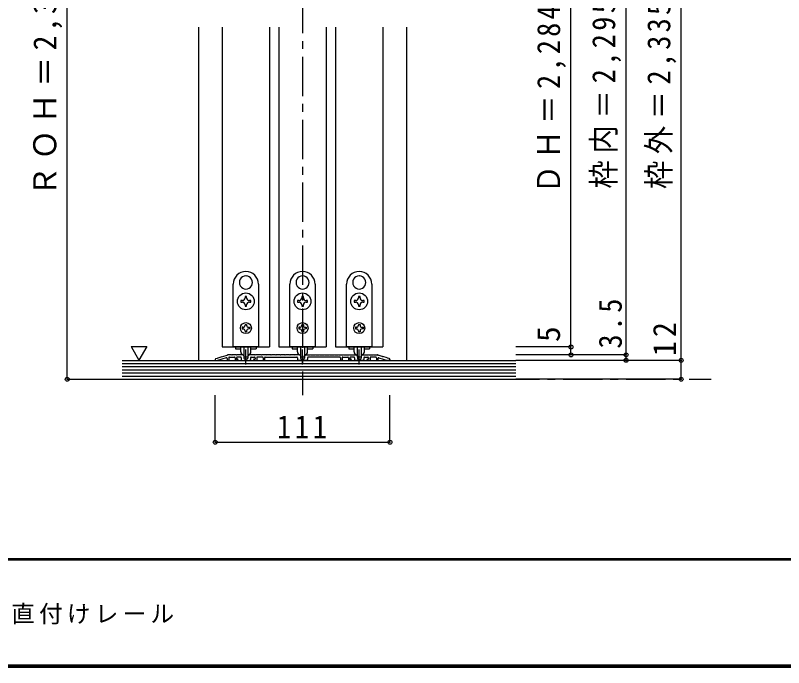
# Model space of a CAD drawing. Units: millimetres at full size, sheet at 1:5; details may follow other scales. Extents: x -973 to 977, y -718 to 696.
# Drawn here: x -491.3 to -3.3, y -700.8 to -286.2 of the extents above; entities that cross this region are included whole.
import ezdxf
from ezdxf.enums import TextEntityAlignment as Align

# ---------------------------------------------------------------- set-up
doc = ezdxf.new("R2010")
doc.units = ezdxf.units.MM
doc.header["$LTSCALE"] = 5
doc.header["$PDMODE"] = 32
doc.header["$PDSIZE"] = 2.5
for name, pattern in [('CHAIN1', [8, 5, -1, 1, -1]), ('DASHED1', [1.8, 1.2, -0.6]), ('DASHED2', [3, 2, -1])]:
    doc.linetypes.add(name, pattern=pattern)
for name, color, linetype in [('0-0_補助線', 3, 'Continuous'), ('0-1_通り芯', 4, 'CHAIN1'), ('0-3_仕上げ', 2, 'Continuous'), ('0-4_枠', 3, 'Continuous'), ('0-6_扉', 6, 'Continuous'), ('0-A_文字', 7, 'Continuous'), ('0-B_寸法', 7, 'Continuous'), ('0-C_ハッチ', 4, 'DASHED1'), ('F-1_枠', 6, 'Continuous'), ('F-A_文字', 7, 'Continuous')]:
    doc.layers.add(name, color=color, linetype=linetype)
doc.styles.add('ＭＳ ゴシック', font='')
doc.styles.get('ＭＳ ゴシック').set_extended_font_data('MS Gothic')

# ---------------------------------------------------------------- blocks, each defined once
blk = doc.blocks.new('2')
at = {"layer": '0-0_補助線'}
for p, q in [((-89.458, -0.859), (-84.968, 0.527)), ((-84.792, 0.351), (-84.968, 0.527)), ((-84.792, 0.351), (-84.458, 0.684)), ((-84.458, 0.684), (-79.968, 2.07)), ((-79.792, 1.894), (-79.968, 2.07)), ((-79.792, 1.894), (-79.458, 2.227)), ((-79.458, 2.227), (-79, 2.369)), ((-75.125, 2.369), (-79, 2.369)), ((-77.5, 0.036), (-72.167, 0.036)), ((-74.792, 2.036), (-75.125, 2.369)), ((-74.792, 2.036), (-74.458, 2.369)), ((-70.125, 2.369), (-74.458, 2.369)), ((-69.792, 2.036), (-70.125, 2.369)), ((-69.792, 2.036), (-69.458, 2.369)), ((-63.443, 2.369), (-69.458, 2.369)), ((-65.583, 0.036), (-69.167, 0.036)), ((-62.25, 1.68), (-63.443, 2.369)), ((-62, 1.247), (-62, -1.298)), ((-58, 1.247), (-58, -1.298)), ((-57.75, 1.68), (-56.557, 2.369)), ((-50.542, 2.369), (-56.557, 2.369)), ((-54.417, 0.036), (-50.833, 0.036)), ((-50.208, 2.036), (-50.542, 2.369)), ((-50.208, 2.036), (-49.875, 2.369)), ((-43.667, 2.369), (-49.875, 2.369)), ((-42.5, 0.036), (-47.833, 0.036)), ((-43.333, 2.036), (-43.667, 2.369)), ((-43.333, 2.036), (-43, 2.369)), ((-38.667, 2.369), (-43, 2.369)), ((-39.5, 0.036), (-6.083, 0.036)), ((-38.333, 2.036), (-38.667, 2.369)), ((-38.333, 2.036), (-38, 2.369)), ((-33.667, 2.369), (-38, 2.369)), ((-33.333, 2.036), (-33.667, 2.369)), ((-33.333, 2.036), (-33, 2.369)), ((-28.667, 2.369), (-33, 2.369)), ((-28.333, 2.036), (-28.667, 2.369)), ((-28.333, 2.036), (-28, 2.369)), ((-23.667, 2.369), (-28, 2.369)), ((-23.333, 2.036), (-23.667, 2.369)), ((-23.333, 2.036), (-23, 2.369)), ((-18.667, 2.369), (-23, 2.369)), ((-18.333, 2.036), (-18.667, 2.369)), ((-18.333, 2.036), (-18, 2.369)), ((-13.667, 2.369), (-18, 2.369)), ((-13.333, 2.036), (-13.667, 2.369)), ((-13.333, 2.036), (-13, 2.369)), ((-8.667, 2.369), (-13, 2.369)), ((-8.333, 2.036), (-8.667, 2.369)), ((-8.333, 2.036), (-8, 2.369)), ((-3.443, 2.369), (-8, 2.369)), ((-2.25, 1.68), (-3.443, 2.369)), ((-2, 1.247), (-2, -1.298)), ((2, 1.247), (2, -1.298)), ((2.25, 1.68), (3.443, 2.369)), ((3.443, 2.369), (8, 2.369)), ((39.5, 0.036), (6.083, 0.036)), ((8.333, 2.036), (8, 2.369)), ((8.333, 2.036), (8.667, 2.369)), ((8.667, 2.369), (13, 2.369)), ((13.333, 2.036), (13, 2.369)), ((13.333, 2.036), (13.667, 2.369)), ((13.667, 2.369), (18, 2.369)), ((18.333, 2.036), (18, 2.369)), ((18.333, 2.036), (18.667, 2.369)), ((18.667, 2.369), (23, 2.369)), ((23.333, 2.036), (23, 2.369)), ((23.333, 2.036), (23.667, 2.369)), ((23.667, 2.369), (28, 2.369)), ((28.333, 2.036), (28, 2.369)), ((28.333, 2.036), (28.667, 2.369)), ((28.667, 2.369), (33, 2.369)), ((33.333, 2.036), (33, 2.369)), ((33.333, 2.036), (33.667, 2.369)), ((33.667, 2.369), (38, 2.369)), ((38.333, 2.036), (38, 2.369)), ((38.333, 2.036), (38.667, 2.369)), ((38.667, 2.369), (43, 2.369)), ((42.5, 0.036), (47.833, 0.036)), ((43.333, 2.036), (43, 2.369)), ((43.333, 2.036), (43.667, 2.369)), ((43.667, 2.369), (49.875, 2.369)), ((50.208, 2.036), (49.875, 2.369)), ((50.208, 2.036), (50.542, 2.369)), ((50.542, 2.369), (56.557, 2.369)), ((54.417, 0.036), (50.833, 0.036)), ((57.75, 1.68), (56.557, 2.369)), ((58, 1.247), (58, -1.298)), ((62, 1.247), (62, -1.298)), ((62.25, 1.68), (63.443, 2.369)), ((63.443, 2.369), (69.458, 2.369)), ((65.583, 0.036), (69.167, 0.036)), ((69.792, 2.036), (69.458, 2.369)), ((69.792, 2.036), (70.125, 2.369)), ((70.125, 2.369), (74.458, 2.369)), ((77.5, 0.036), (72.167, 0.036)), ((74.792, 2.036), (74.458, 2.369)), ((74.792, 2.036), (75.125, 2.369)), ((75.125, 2.369), (79, 2.369)), ((79.458, 2.227), (79, 2.369)), ((79.792, 1.894), (79.458, 2.227)), ((79.792, 1.894), (79.968, 2.07)), ((84.458, 0.684), (79.968, 2.07)), ((84.792, 0.351), (84.458, 0.684)), ((84.792, 0.351), (84.968, 0.527)), ((89.458, -0.859), (84.968, 0.527)), ((-92.5, -2.659), (-92.5, -3.464)), ((-92.5, -3.464), (-90, -3.464)), ((-91.677, -1.544), (-89.968, -1.016)), ((-80.912, -0.66), (-90, -3.464)), ((-89.792, -1.192), (-89.968, -1.016)), ((-89.792, -1.192), (-89.458, -0.859)), ((-79.833, -1.456), (-79.833, -3.464)), ((-78.167, -3.464), (-79.833, -3.464)), ((-78.167, -0.631), (-78.167, -3.464)), ((-71.5, -0.631), (-71.5, -3.464)), ((-68.833, -3.464), (-71.5, -3.464)), ((-69.833, -0.631), (-69.833, -2.131)), ((-68.833, -2.131), (-69.833, -2.131)), ((-68.167, -2.798), (-68.167, -2.798)), ((-64.917, -0.631), (-64.917, -2.631)), ((-64.083, -3.464), (-55.917, -3.464)), ((-58.833, -2.131), (-61.167, -2.131)), ((-55.083, -0.631), (-55.083, -2.631)), ((-51.833, -2.798), (-51.833, -2.798)), ((-51.167, -2.131), (-50.167, -2.131)), ((-51.167, -3.464), (-48.5, -3.464)), ((-50.167, -0.631), (-50.167, -2.131)), ((-48.5, -0.631), (-48.5, -3.464)), ((-41.833, -0.631), (-41.833, -3.464)), ((-41.833, -3.464), (-40.167, -3.464)), ((-40.167, -0.631), (-40.167, -3.464)), ((-5.417, -0.631), (-5.417, -2.631)), ((4.583, -3.464), (-4.583, -3.464)), ((-1.167, -2.131), (1.167, -2.131)), ((5.417, -0.631), (5.417, -2.631)), ((40.167, -0.631), (40.167, -3.464)), ((41.833, -3.464), (40.167, -3.464)), ((41.833, -0.631), (41.833, -3.464)), ((48.5, -0.631), (48.5, -3.464)), ((51.167, -3.464), (48.5, -3.464)), ((50.167, -0.631), (50.167, -2.131)), ((51.167, -2.131), (50.167, -2.131)), ((51.833, -2.798), (51.833, -2.798)), ((55.083, -0.631), (55.083, -2.631)), ((64.083, -3.464), (55.917, -3.464)), ((58.833, -2.131), (61.167, -2.131)), ((64.917, -0.631), (64.917, -2.631)), ((68.167, -2.798), (68.167, -2.798)), ((68.833, -2.131), (69.833, -2.131)), ((68.833, -3.464), (71.5, -3.464)), ((69.833, -0.631), (69.833, -2.131)), ((71.5, -0.631), (71.5, -3.464)), ((78.167, -0.631), (78.167, -3.464)), ((78.167, -3.464), (79.833, -3.464)), ((79.833, -1.456), (79.833, -3.464)), ((80.912, -0.66), (90, -3.464)), ((89.792, -1.192), (89.458, -0.859)), ((89.792, -1.192), (89.968, -1.016)), ((91.677, -1.544), (89.968, -1.016)), ((92.5, -3.464), (90, -3.464)), ((92.5, -2.659), (92.5, -3.464))]:
    blk.add_line(p, q, dxfattribs=at)
at = {"layer": '0-0_補助線', "color": 7, "linetype": 'CHAIN1'}
for p, q in [((-60, -7.707), (-60, 7.962)), ((0, -7.707), (0, 7.962)), ((60, -7.707), (60, 7.962))]:
    blk.add_line(p, q, dxfattribs=at)
at = {"layer": '0-0_補助線'}
for centre, radius, start, end in [((-77.5, -0.631), 0.667, 90, 180), ((-72.167, -0.631), 0.667, 0, 90), ((-69.167, -0.631), 0.667, 90, 180), ((-65.583, -0.631), 0.667, 0, 90), ((-62.5, 1.247), 0.5, 0, 60), ((-57.5, 1.247), 0.5, 120, 180), ((-54.417, -0.631), 0.667, 90, 180), ((-50.833, -0.631), 0.667, 0, 90), ((-47.833, -0.631), 0.667, 90, 180), ((-42.5, -0.631), 0.667, 0, 90), ((-39.5, -0.631), 0.667, 90, 180), ((-6.083, -0.631), 0.667, 0, 90), ((-2.5, 1.247), 0.5, 0, 60), ((2.5, 1.247), 0.5, 120, 180), ((6.083, -0.631), 0.667, 90, 180), ((39.5, -0.631), 0.667, 0, 90), ((42.5, -0.631), 0.667, 90, 180), ((47.833, -0.631), 0.667, 0, 90), ((50.833, -0.631), 0.667, 90, 180), ((54.417, -0.631), 0.667, 0, 90), ((57.5, 1.247), 0.5, 0, 60), ((62.5, 1.247), 0.5, 120, 180), ((65.583, -0.631), 0.667, 90, 180), ((69.167, -0.631), 0.667, 0, 90), ((72.167, -0.631), 0.667, 90, 180), ((77.5, -0.631), 0.667, 0, 90), ((-91.333, -2.659), 1.167, 107.15242, 180), ((-80.667, -1.456), 0.833, 0, 107.15242), ((-68.833, -2.798), 0.667, 0, 90), ((-68.833, -2.798), 0.667, 270, 0), ((-64.083, -2.631), 0.833, 180, 270), ((-61.167, -1.298), 0.833, 180, 270), ((-58.833, -1.298), 0.833, 270, 0), ((-55.917, -2.631), 0.833, 270, 0), ((-51.167, -2.798), 0.667, 90, 180), ((-51.167, -2.798), 0.667, 180, 270), ((-4.583, -2.631), 0.833, 180, 270), ((-1.167, -1.298), 0.833, 180, 270), ((1.167, -1.298), 0.833, 270, 0), ((4.583, -2.631), 0.833, 270, 0), ((51.167, -2.798), 0.667, 0, 90), ((51.167, -2.798), 0.667, 270, 0), ((55.917, -2.631), 0.833, 180, 270), ((58.833, -1.298), 0.833, 180, 270), ((61.167, -1.298), 0.833, 270, 0), ((64.083, -2.631), 0.833, 270, 0), ((68.833, -2.798), 0.667, 90, 180), ((68.833, -2.798), 0.667, 180, 270), ((80.667, -1.456), 0.833, 72.84758, 180), ((91.333, -2.659), 1.167, 0, 72.84758)]:
    blk.add_arc(centre, radius, start, end, dxfattribs=at)

msp = doc.modelspace()

# ---------------------------------------------------------------- linework, layer by layer
at = {"layer": '0-0_補助線', "color": 7}
for p, q in [((-344.946, -451.851), (-344.847, -451.95)), ((-344.748, -451.851), (-344.847, -451.95)), ((-308.946, -451.851), (-308.847, -451.95)), ((-308.748, -451.851), (-308.847, -451.95)), ((-272.946, -451.851), (-272.847, -451.95)), ((-272.748, -451.851), (-272.847, -451.95)), ((-352.847, -497), (-352.847, -457)), ((-348.489, -457.989), (-348.354, -458.025)), ((-348.391, -458.16), (-348.354, -458.025)), ((-341.205, -457.989), (-341.34, -458.025)), ((-341.303, -458.16), (-341.34, -458.025)), ((-336.847, -457), (-336.847, -497)), ((-316.847, -497), (-316.847, -457)), ((-312.489, -457.989), (-312.354, -458.025)), ((-312.391, -458.16), (-312.354, -458.025)), ((-305.205, -457.989), (-305.34, -458.025)), ((-305.303, -458.16), (-305.34, -458.025)), ((-300.847, -457), (-300.847, -497)), ((-280.847, -497), (-280.847, -457)), ((-276.489, -457.989), (-276.354, -458.025)), ((-276.391, -458.16), (-276.354, -458.025)), ((-269.205, -457.989), (-269.34, -458.025)), ((-269.303, -458.16), (-269.34, -458.025)), ((-264.847, -457), (-264.847, -497)), ((-347.047, -467.5), (-347.997, -467.5)), ((-347.997, -467.5), (-347.997, -468.5)), ((-347.997, -468.5), (-347.047, -468.5)), ((-345.347, -464.85), (-345.347, -465.8)), ((-344.347, -464.85), (-345.347, -464.85)), ((-344.347, -465.8), (-344.347, -464.85)), ((-341.697, -467.5), (-342.647, -467.5)), ((-342.647, -468.5), (-341.697, -468.5)), ((-341.697, -468.5), (-341.697, -467.5)), ((-311.047, -467.5), (-311.997, -467.5)), ((-311.997, -467.5), (-311.997, -468.5)), ((-311.997, -468.5), (-311.047, -468.5)), ((-309.347, -464.85), (-309.347, -465.8)), ((-308.347, -464.85), (-309.347, -464.85)), ((-308.347, -465.8), (-308.347, -464.85)), ((-305.697, -467.5), (-306.647, -467.5)), ((-306.647, -468.5), (-305.697, -468.5)), ((-305.697, -468.5), (-305.697, -467.5)), ((-275.047, -467.5), (-275.997, -467.5)), ((-275.997, -467.5), (-275.997, -468.5)), ((-275.997, -468.5), (-275.047, -468.5)), ((-273.347, -464.85), (-273.347, -465.8)), ((-272.347, -464.85), (-273.347, -464.85)), ((-272.347, -465.8), (-272.347, -464.85)), ((-269.697, -467.5), (-270.647, -467.5)), ((-270.647, -468.5), (-269.697, -468.5)), ((-269.697, -468.5), (-269.697, -467.5)), ((-344.347, -471.15), (-344.347, -470.2)), ((-308.347, -471.15), (-308.347, -470.2)), ((-272.347, -471.15), (-272.347, -470.2)), ((-345.347, -482.6), (-344.347, -482.6)), ((-345.347, -482.6), (-345.347, -483.2)), ((-344.347, -482.6), (-344.347, -483.2)), ((-309.347, -482.6), (-308.347, -482.6)), ((-309.347, -482.6), (-309.347, -483.2)), ((-308.347, -482.6), (-308.347, -483.2)), ((-273.347, -482.6), (-272.347, -482.6)), ((-273.347, -482.6), (-273.347, -483.2)), ((-272.347, -482.6), (-272.347, -483.2)), ((-346.647, -484.5), (-347.247, -484.5)), ((-347.247, -484.5), (-347.247, -485.5)), ((-347.247, -485.5), (-346.647, -485.5)), ((-345.347, -486.8), (-345.347, -487.4)), ((-344.347, -487.4), (-345.347, -487.4)), ((-344.347, -486.8), (-344.347, -487.4)), ((-343.047, -484.5), (-342.447, -484.5)), ((-310.647, -484.5), (-311.247, -484.5)), ((-311.247, -484.5), (-311.247, -485.5)), ((-311.247, -485.5), (-310.647, -485.5)), ((-309.347, -486.8), (-309.347, -487.4)), ((-308.347, -487.4), (-309.347, -487.4)), ((-308.347, -486.8), (-308.347, -487.4)), ((-307.047, -484.5), (-306.447, -484.5)), ((-274.647, -484.5), (-275.247, -484.5)), ((-275.247, -484.5), (-275.247, -485.5)), ((-275.247, -485.5), (-274.647, -485.5)), ((-273.347, -486.8), (-273.347, -487.4)), ((-272.347, -487.4), (-273.347, -487.4)), ((-272.347, -486.8), (-272.347, -487.4)), ((-271.047, -484.5), (-270.447, -484.5)), ((-336.847, -497), (-352.847, -497)), ((-351.447, -497), (-351.447, -498.2)), ((-348.097, -500.073), (-348.097, -497)), ((-346.097, -497), (-346.097, -503.273)), ((-343.597, -497), (-343.597, -503.273)), ((-341.597, -500.073), (-341.597, -497)), ((-338.247, -497), (-338.247, -498.2)), ((-300.847, -497), (-316.847, -497)), ((-315.447, -497), (-315.447, -498.2)), ((-312.097, -500.073), (-312.097, -497)), ((-310.097, -497), (-310.097, -503.273)), ((-307.597, -497), (-307.597, -503.273)), ((-305.597, -500.073), (-305.597, -497)), ((-302.247, -497), (-302.247, -498.2)), ((-264.847, -497), (-280.847, -497)), ((-279.447, -497), (-279.447, -498.2)), ((-276.097, -500.073), (-276.097, -497)), ((-274.097, -497), (-274.097, -503.273)), ((-271.597, -497), (-271.597, -503.273)), ((-269.597, -500.073), (-269.597, -497)), ((-266.247, -497), (-266.247, -498.2)), ((-351.447, -498.2), (-348.065, -498.2)), ((-341.629, -498.2), (-338.247, -498.2)), ((-315.447, -498.2), (-312.065, -498.2)), ((-305.629, -498.2), (-302.247, -498.2)), ((-279.447, -498.2), (-276.065, -498.2)), ((-269.629, -498.2), (-266.247, -498.2)), ((-343.897, -503.573), (-345.797, -503.573)), ((-307.897, -503.573), (-309.797, -503.573)), ((-271.897, -503.573), (-273.797, -503.573))]:
    msp.add_line(p, q, dxfattribs=at)
at = {"layer": '0-0_補助線', "color": 6}
for p, q in [((-359.827, -497), (-329.827, -497)), ((-323.847, -497), (-293.847, -497)), ((-287.867, -497), (-257.867, -497))]:
    msp.add_line(p, q, dxfattribs=at)
at = {"layer": '0-0_補助線', "color": 7}
for points in [[(-345.347, -470.2), (-345.347, -471.15), (-344.347, -471.15)], [(-309.347, -470.2), (-309.347, -471.15), (-308.347, -471.15)], [(-273.347, -470.2), (-273.347, -471.15), (-272.347, -471.15)], [(-342.447, -484.5), (-342.447, -485.5), (-343.047, -485.5)], [(-306.447, -484.5), (-306.447, -485.5), (-307.047, -485.5)], [(-270.447, -484.5), (-270.447, -485.5), (-271.047, -485.5)]]:
    msp.add_lwpolyline(points, dxfattribs=at)
for centre, radius in [((-344.847, -468), 5.35), ((-308.847, -468), 5.35), ((-272.847, -468), 5.35), ((-344.847, -485), 3.5), ((-308.847, -485), 3.5), ((-272.847, -485), 3.5)]:
    msp.add_circle(centre, radius, dxfattribs=at)
for centre, radius, start, end in [((-344.847, -457), 8, 0, 180), ((-344.847, -456), 4.15, 91.3645, 208.6355), ((-344.847, -456), 4.15, 331.3645, 88.6355), ((-308.847, -457), 8, 0, 180), ((-308.847, -456), 4.15, 91.3645, 208.6355), ((-308.847, -456), 4.15, 331.3645, 88.6355), ((-272.847, -457), 8, 0, 180), ((-272.847, -456), 4.15, 91.3645, 208.6355), ((-272.847, -456), 4.15, 331.3645, 88.6355), ((-344.847, -456), 4.15, 211.3645, 328.6355), ((-308.847, -456), 4.15, 211.3645, 328.6355), ((-272.847, -456), 4.15, 211.3645, 328.6355), ((-347.047, -465.8), 1.7, 270, 0), ((-347.047, -470.2), 1.7, 0, 90), ((-342.647, -465.8), 1.7, 180, 270), ((-342.647, -470.2), 1.7, 90, 180), ((-311.047, -465.8), 1.7, 270, 0), ((-311.047, -470.2), 1.7, 0, 90), ((-306.647, -465.8), 1.7, 180, 270), ((-306.647, -470.2), 1.7, 90, 180), ((-275.047, -465.8), 1.7, 270, 0), ((-275.047, -470.2), 1.7, 0, 90), ((-270.647, -465.8), 1.7, 180, 270), ((-270.647, -470.2), 1.7, 90, 180), ((-346.647, -483.2), 1.3, 270, 0), ((-346.647, -486.8), 1.3, 0, 90), ((-343.047, -483.2), 1.3, 180, 270), ((-343.047, -486.8), 1.3, 90, 180), ((-310.647, -483.2), 1.3, 270, 0), ((-310.647, -486.8), 1.3, 0, 90), ((-307.047, -483.2), 1.3, 180, 270), ((-307.047, -486.8), 1.3, 90, 180), ((-274.647, -483.2), 1.3, 270, 0), ((-274.647, -486.8), 1.3, 0, 90), ((-271.047, -483.2), 1.3, 180, 270), ((-271.047, -486.8), 1.3, 90, 180), ((-346.097, -500.073), 2, 180, 264.78409), ((-346.297, -502.264), 0.2, 0, 84.78409), ((-343.397, -502.264), 0.2, 95.21591, 180), ((-343.597, -500.073), 2, 275.21591, 0), ((-310.097, -500.073), 2, 180, 264.78409), ((-310.297, -502.264), 0.2, 0, 84.78409), ((-307.397, -502.264), 0.2, 95.21591, 180), ((-307.597, -500.073), 2, 275.21591, 0), ((-274.097, -500.073), 2, 180, 264.78409), ((-274.297, -502.264), 0.2, 0, 84.78409), ((-271.397, -502.264), 0.2, 95.21591, 180), ((-271.597, -500.073), 2, 275.21591, 0), ((-345.797, -503.273), 0.3, 180, 270), ((-343.897, -503.273), 0.3, 270, 0), ((-309.797, -503.273), 0.3, 180, 270), ((-307.897, -503.273), 0.3, 270, 0), ((-273.797, -503.273), 0.3, 180, 270), ((-271.897, -503.273), 0.3, 270, 0)]:
    msp.add_arc(centre, radius, start, end, dxfattribs=at)
at = {"layer": '0-1_通り芯'}
for p, q in [((-308.847, 47.5), (-308.847, -527.519)), ((-423.347, -517.5), (-49.347, -517.5))]:
    msp.add_line(p, q, dxfattribs=at)
at = {"layer": '0-3_仕上げ'}
for p, q in [((-423.347, -505.5), (-173.347, -505.5)), ((-423.347, -517.5), (-173.347, -517.5))]:
    msp.add_line(p, q, dxfattribs=at)
at = {"layer": '0-3_仕上げ', "color": 7}
for p, q in [((-423.347, -507.5), (-173.347, -507.5)), ((-423.347, -509.5), (-173.347, -509.5)), ((-423.347, -511.5), (-173.347, -511.5)), ((-423.347, -513.5), (-173.347, -513.5)), ((-423.347, -515.5), (-173.347, -515.5))]:
    msp.add_line(p, q, dxfattribs=at)
at = {"layer": '0-4_枠', "linetype": 'DASHED2'}
msp.add_line((-242.847, -293.67), (-242.847, -505.5), dxfattribs=at)
at = {"layer": '0-6_扉'}
for p, q in [((-359.847, -293.67), (-359.847, -497)), ((-329.847, -293.67), (-329.847, -497)), ((-323.847, -293.67), (-323.847, -497)), ((-293.847, -293.67), (-293.847, -497)), ((-287.847, -293.67), (-287.847, -497)), ((-257.847, -293.67), (-257.847, -497))]:
    msp.add_line(p, q, dxfattribs=at)
at = {"layer": '0-A_文字'}
for p, q in [((-417.782, -496.686), (-407.782, -496.686)), ((-417.782, -496.686), (-412.782, -505.347)), ((-407.782, -496.686), (-412.782, -505.347))]:
    msp.add_line(p, q, dxfattribs=at)
at = {"layer": '0-B_寸法', "color": 4}
for p, q in [((-458.347, -517.5), (-458.347, -19.84)), ((-68.347, -517.5), (-68.347, -27.84)), ((-103.347, -505.5), (-103.347, -63.84)), ((-138.347, -497), (-173.347, -497)), ((-138.347, -502), (-138.347, -497)), ((-103.347, -502), (-173.347, -502)), ((-68.347, -505.5), (-173.347, -505.5)), ((-458.347, -517.5), (-423.347, -517.5)), ((-68.347, -517.5), (-173.347, -517.5)), ((-364.327, -557.519), (-364.327, -527.519)), ((-253.327, -557.519), (-253.327, -527.519)), ((-364.327, -557.519), (-253.327, -557.519))]:
    msp.add_line(p, q, dxfattribs=at)
msp.add_lwpolyline([(-138.347, -497), (-138.347, -70.34), (-138.347, -63.84)], dxfattribs=at)
at = {"layer": '0-B_寸法'}
for p in [(-138.347, -497), (-138.347, -502), (-103.347, -502), (-103.347, -505.5), (-68.347, -505.5), (-458.347, -517.5), (-68.347, -517.5), (-364.327, -557.519), (-253.327, -557.519)]:
    msp.add_point(p, dxfattribs=at)
at = {"layer": '0-C_ハッチ', "linetype": 'Continuous'}
for p, q in [((-374.847, -293.67), (-374.847, -505.5)), ((-242.847, -293.67), (-242.847, -505.5))]:
    msp.add_line(p, q, dxfattribs=at)
at = {"layer": 'F-1_枠'}
for p, q in [((976.653, -631.667), (-973.347, -631.667)), ((976.653, -632.5), (-973.347, -632.5)), ((976.653, -699.167), (-973.347, -699.167)), ((976.653, -700), (-973.347, -700)), ((976.653, -700.833), (-973.347, -700.833))]:
    msp.add_line(p, q, dxfattribs=at)

# ---------------------------------------------------------------- block references
at = {"layer": '0-0_補助線', "xscale": 0.6, "yscale": 0.6}
msp.add_blockref('2', (-308.847, -503.421), dxfattribs=at)

# ---------------------------------------------------------------- texts
at = {"layer": '0-4_枠', "color": 7, "char_height": 14.66, "attachment_point": 7, "rotation": 90, "style": 'ＭＳ ゴシック'}
for s, insert in [('\\T1.24;\\W0.9;枠内＝2,295.5\\~(1,993.5)', (-106.347, -396.324)), ('\\T1.23;\\W0.9;ＤＨ＝2,284\\~(1,983)', (-141.347, -399.379)), ('\\T1.23;\\W0.9;枠外＝2,335\\~(2,033)', (-71.347, -396.557))]:
    msp.add_mtext(s, dxfattribs=dict(at, insert=insert))
at = {"layer": '0-B_寸法', "style": 'ＭＳ ゴシック'}
msp.add_text('5', height=14.66, rotation=90, dxfattribs=at).set_placement((-140.901, -493.82), align=Align.BOTTOM_LEFT)
at = {"layer": '0-B_寸法', "char_height": 14.66, "attachment_point": 7, "rotation": 90, "style": 'ＭＳ ゴシック'}
for s, insert in [('\\T1.22;\\W0.95;ＲＯＨ＝2,355\\~(2,053)', (-461.347, -401.17)), ('\\T1.27;\\W0.9;3.5', (-105.847, -498)), ('\\T1.27;\\W0.95;12', (-71.643, -502.765))]:
    msp.add_mtext(s, dxfattribs=dict(at, insert=insert))
at = {"layer": '0-B_寸法', "insert": (-325.077, -555.019), "char_height": 14.66, "attachment_point": 7, "style": 'ＭＳ ゴシック'}
msp.add_mtext('\\T1.27;\\W0.9;111', dxfattribs=at)
at = {"layer": 'F-A_文字', "insert": (-847.938, -673.333), "char_height": 11, "attachment_point": 7, "style": 'ＭＳ ゴシック'}
msp.add_mtext('\\T1.18;ピノアース\u3000H20収納３連引き戸\u30003方枠＋床直付けレール', dxfattribs=at)

doc.saveas('drawing.dxf')
